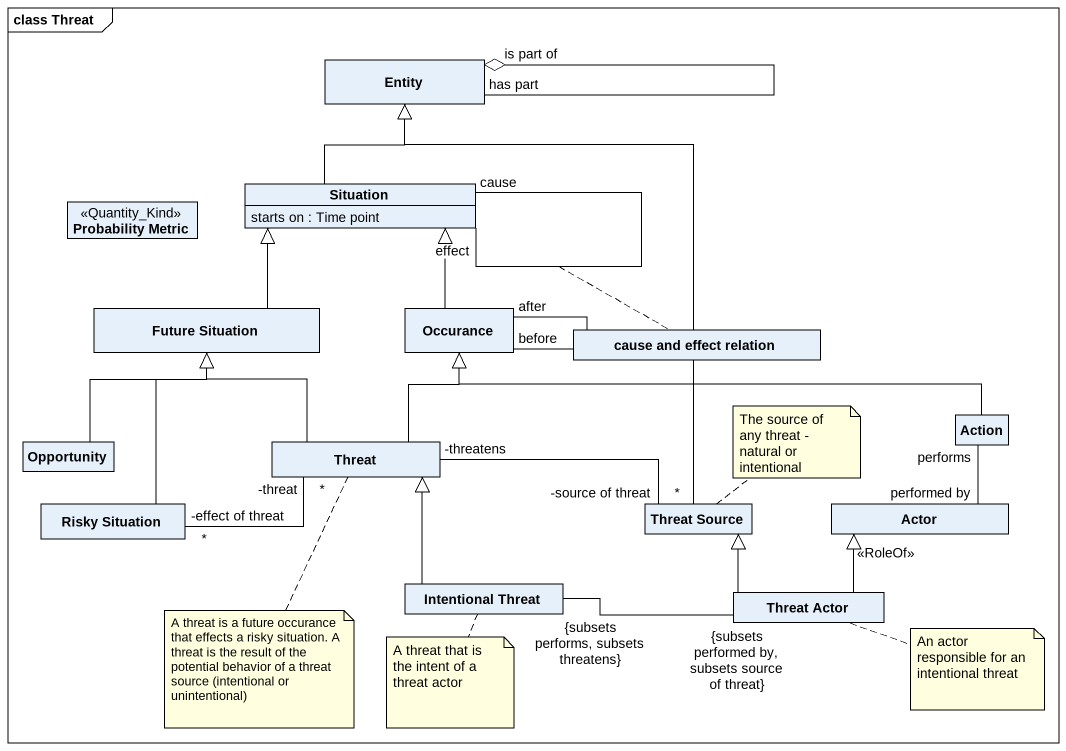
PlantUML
@startuml
mainframe class Threat
hide circle
hide empty members
class "Entity" as Entity_
class "Probability Metric" as Probability_Metric <<Quantity_Kind>>
class Situation {
  starts on : Time point
}
class "Future Situation" as Future_Situation
class Occurance
class "cause and effect relation" as cause_and_effect_relation
class Opportunity
class Threat
class "Action" as Action_
class "Risky Situation" as Risky_Situation
class "Threat Source" as Threat_Source
class "Actor" as Actor_
class "Intentional Threat" as Intentional_Threat
class "Threat Actor" as Threat_Actor
Entity_ "is part of" o-- "has part" Entity_
Situation -up-|> Entity_
Situation "effect" -- "cause" Situation
(Situation, Situation) .. cause_and_effect_relation
Future_Situation -up-|> Situation
Occurance -up-|> Situation
Occurance "before" -- "after" Occurance
Opportunity -up-|> Future_Situation
Threat -up-|> Future_Situation
Threat -up-|> Occurance
Threat "-threat\n*" -left- "-effect of threat\n*" Risky_Situation
Threat "-threatens" -right- "-source of threat\n*" Threat_Source
Action_ -left-|> Occurance
Risky_Situation -up-|> Future_Situation
Threat_Source -up-|> Entity_
Actor_ "performed by" -up- "performs" Action_
Intentional_Threat -up-|> Threat
Threat_Actor -up-|> Threat_Source
Threat_Actor -up-|> Actor_ : <<RoleOf>>
Threat_Actor "{subsets performed by, subsets source of threat}" -left- "{subsets performs, subsets threatens}" Intentional_Threat
note top of Threat_Source : The source of any threat - natural or intentional
note bottom of Threat : A threat is a future occurance that effects a risky situation. A threat is the result of the potential behavior of a threat source (intentional or unintentional)
note bottom of Intentional_Threat : A threat that is the intent of a threat actor
note right of Threat_Actor : An actor responsible for an intentional threat
@enduml
